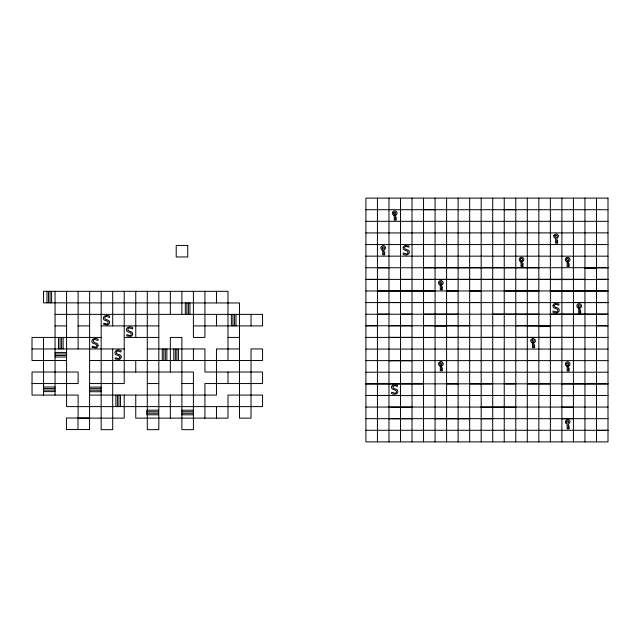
<?xml version="1.0" encoding="UTF-8"?>
<svg xmlns="http://www.w3.org/2000/svg" width="640" height="640" viewBox="0 0 640 640"><rect width="100%" height="100%" fill="white"/><g stroke="black" fill="none" stroke-linecap="round" stroke-linejoin="round"><path stroke-width="0.96" d="M393.792 212.672L394.184 212.288A1.112 1.112 0 0 1 395.264 212.288L395.656 212.672A1.008 1.008 0 0 1 395.656 213.712L395.264 214.088A1.112 1.112 0 0 1 394.184 214.088L393.792 213.712M382.264 247.424L382.656 247.048A1.112 1.112 0 0 1 383.736 247.048L384.128 247.424A1.008 1.008 0 0 1 384.128 248.464L383.736 248.848A1.112 1.112 0 0 1 382.656 248.848L382.264 248.464M395.248 215.424C397.272 215.128 397.768 212.104 395.912 211.2A2.456 2.456 0 0 0 393.528 211.2C391.432 212.232 392.424 215.632 394.72 215.488M522.056 261.848C524.088 261.552 524.584 258.536 522.728 257.624A2.456 2.456 0 0 0 520.344 257.624C518.24 258.656 519.24 262.064 521.536 261.92M568.176 261.848C570.2 261.552 570.696 258.536 568.84 257.624A2.456 2.456 0 0 0 566.456 257.624C564.6 258.536 565.096 261.552 567.128 261.848M441.36 285.104C443.392 284.808 443.888 281.784 442.032 280.88A2.456 2.456 0 0 0 439.648 280.88C437.544 281.912 438.536 285.312 440.84 285.168M579.704 308.248C581.728 307.944 582.224 304.928 580.368 304.016A2.456 2.456 0 0 0 577.984 304.016C576.128 304.928 576.632 307.944 578.656 308.248M533.584 343.088C535.616 342.784 536.112 339.768 534.256 338.856A2.456 2.456 0 0 0 531.872 338.856C530.016 339.768 530.512 342.784 532.544 343.088M441.36 366.16C443.392 365.864 443.888 362.84 442.032 361.936A2.456 2.456 0 0 0 439.648 361.936C437.544 362.968 438.536 366.368 440.84 366.224M568.176 366.328C570.2 366.032 570.696 363.008 568.84 362.104A2.456 2.456 0 0 0 566.456 362.104C564.6 363.008 565.096 366.032 567.128 366.328M423.544 209.64L435.072 209.64M504.24 209.64L515.776 209.64M365.904 209.72L608 209.72M365.904 221.328L608 221.336M365.904 232.936L608 232.864M365.904 244.56L608 244.56M365.904 256.152L608 256.176M365.904 267.76L608 267.704M377.432 267.784L388.96 267.784M423.544 267.784L538.832 267.784M584.944 267.784L608 267.784M584.944 268.04L596.472 268.04M608 279.312L596.472 279.368L608 279.4M388.96 279.4L365.904 279.4L584.944 279.368L423.544 279.4M400.488 279.4L412.016 279.4M550.36 279.568L573.416 279.568M584.944 279.568L596.472 279.568M365.904 290.976L608 290.928M377.432 291.016L435.072 291.016M446.6 291.016L458.128 291.016M469.656 291.016L481.184 291.016M504.24 291.016L538.832 291.016M550.36 291.096L608 291.016M377.432 302.544L400.488 302.544M412.016 302.544L435.072 302.544M446.6 302.544L458.128 302.544M469.656 302.544L481.184 302.544M504.24 302.544L538.832 302.544M573.416 302.544L584.944 302.544M596.472 302.544L608 302.544M365.904 302.584L608 302.624M377.432 314.152L388.96 314.152M400.488 314.152L412.016 314.152M423.544 314.152L458.128 314.152M492.712 314.152L538.832 314.152M550.36 314.152L608 314.152L365.904 314.24M55.056 314.376L262.568 314.376L262.568 325.904L193.4 325.904M227.984 314.496L239.512 314.496M377.432 325.768L365.904 325.768L608 325.808L596.472 325.768M388.96 325.768L412.016 325.768M423.544 325.68L469.656 325.768M515.776 325.768L527.304 325.768M550.36 325.768L538.832 325.768L538.832 198.112M55.056 325.904L66.584 325.904M78.112 325.904L89.64 325.904M101.168 325.904L158.816 325.904M435.072 325.936L446.6 325.936M527.304 325.936L550.36 326.024M388.96 337.384L412.016 337.384M446.6 337.384L469.656 337.384M481.184 337.384L504.24 337.384M515.776 337.384L573.416 337.384M101.168 337.432L32 337.432L32 360.488L66.584 360.488M124.224 337.432L158.816 337.432M227.984 337.432L239.512 337.432M365.904 337.416L608 337.416M412.016 337.552L435.072 337.552M538.832 337.552L550.36 337.552M32 348.96L124.224 348.96M147.288 348.96L204.928 348.96L204.928 372.024L262.568 372.024L262.568 383.552L204.928 383.552L204.928 418.136M239.512 348.96L216.456 348.96L216.456 395.08L89.64 395.08M365.904 349.08L608 349.08M55.056 352.424L66.584 352.424M55.056 353.96L66.584 353.96M55.056 355.496L66.584 355.496M55.056 357.032L66.584 357.032M89.64 360.488L262.568 360.488L262.568 348.96L251.04 348.96L251.04 418.136L239.512 418.136L239.512 302.968L43.528 302.848L43.528 291.32L227.984 291.32L227.984 360.488M527.304 360.52L538.832 360.52M365.904 360.608L608 360.632M388.96 360.776L412.016 360.776M89.64 372.024L193.4 372.024L193.4 429.664L181.872 429.664L181.872 337.432L170.344 337.432L170.344 372.024M365.904 372.24L608 372.224M32.04 383.552L78.112 383.552L78.112 372.024L32.04 372.024L32.04 395.08L78.112 395.08L78.112 418.136L124.224 418.136L124.224 395.08M89.64 383.552L124.224 383.552L124.224 291.32M147.288 383.552L158.816 383.552M181.872 383.552L193.4 383.552M365.904 383.848L608 383.848M365.904 383.92L423.544 383.92M446.6 383.92L458.128 383.92M469.656 383.92L492.712 383.92M504.24 383.92L515.776 383.92M527.304 383.92L550.36 383.92M561.888 383.92L608 383.92M43.528 387.008L55.056 387.008M89.64 387.12L101.168 387.12M43.528 388.544L55.056 388.544M89.64 388.656L101.168 388.656M43.528 390.08L55.056 390.08M89.64 390.2L101.168 390.2M43.528 391.616L55.056 391.616M89.64 391.736L101.168 391.736M365.904 395.448L400.488 395.448M412.016 395.456L608 395.456M377.432 395.528L388.96 395.528M400.488 395.616L423.544 395.528M435.072 395.528L458.128 395.528M469.656 395.528L481.184 395.528M515.776 395.528L527.304 395.528M550.36 395.528L573.416 395.528M561.888 395.704L573.416 395.704M365.904 407.064L608 407.064M388.96 407.144L412.016 407.144M481.184 407.144L515.776 407.144M561.888 407.232L573.416 407.144M181.872 410.192L193.4 410.192M146.976 411.728L158.504 411.728M181.872 411.728L193.4 411.728M146.976 413.264L158.504 413.264M181.872 413.264L193.4 413.264M181.872 414.808L193.4 414.808M89.568 418.016L66.432 418.016L66.432 429.544L89.568 429.544L89.64 291.32M365.904 418.672L608 418.672M388.96 418.76L412.016 418.76M435.072 418.76L469.656 418.76M481.184 418.76L492.712 418.76M561.888 418.76L573.416 418.76M365.904 430.28L608 430.28M596.472 430.36L608 430.36M383.192 250.248C380.896 250.392 379.904 246.984 382 245.952A2.456 2.456 0 0 1 384.384 245.952C387.672 248.04 383.096 249.784 383.72 251.928L384.728 251.928L384.728 252.92L383.72 252.92L383.72 253.84L384.728 253.84L384.728 254.832L382.672 254.832L382.672 250.176M596.472 198.112L596.472 441.888M584.944 198.112L584.944 441.888M579.704 307.608L579.704 309.992L580.712 309.992L580.712 310.984L579.704 310.984L579.704 311.904L580.712 311.904L580.712 312.904L578.656 312.904L578.656 307.608M573.416 198.112L573.416 441.888M568.176 261.216L568.176 263.6L569.184 263.6L569.184 264.592L568.176 264.592L568.176 265.512L569.184 265.512L569.184 266.504L567.128 266.504L567.128 261.216M568.176 365.688L568.176 368.08L569.184 368.08L569.184 369.072L568.176 369.072L568.176 369.992L569.184 369.992L569.184 370.984L567.128 370.984L567.128 365.688M561.888 198.112L561.888 279.368M561.888 279.568L561.888 441.888M550.36 198.112L550.36 441.888M538.832 325.936L538.832 441.888M533.584 342.448L533.584 344.832L534.6 344.832L534.6 345.824L533.584 345.824L533.584 346.744L534.6 346.744L534.6 347.744L532.544 347.744L532.544 342.448M527.304 198.112L527.304 441.888M522.056 261.216L522.056 263.6L523.072 263.6L523.072 264.592L522.056 264.592L522.056 265.512L523.072 265.512L523.072 266.504L521.016 266.504L521.016 261.216M515.776 198.112L515.776 441.888M504.24 198.112L504.24 441.888M492.712 198.112L492.712 441.888M481.184 198.112L481.184 441.888M469.656 198.112L469.656 441.888M458.128 198.112L458.128 441.888M446.6 198.112L446.6 441.888M441.36 365.52L441.36 367.912L442.376 367.912L442.376 368.904L441.36 368.904L441.36 369.824L442.376 369.824L442.376 370.816L440.312 370.816L440.312 365.52M435.072 198.112L435.072 441.888M423.544 198.112L423.544 441.888M412.016 198.112L412.016 441.888M400.488 198.112L400.488 360.632M400.488 360.776L400.488 441.888M395.248 214.784L395.248 217.176L396.256 217.176L396.256 218.168L395.248 218.168L395.248 219.088L396.256 219.088L396.256 220.08L394.2 220.08L394.2 214.784M388.96 198.112L388.96 441.888M377.432 198.112L377.432 441.888M251.04 314.376L251.04 325.904M235.976 314.376L235.976 325.904M234.44 314.376L234.44 325.904M232.904 314.376L232.904 325.904M231.368 314.376L231.368 325.904M227.984 372.024L227.984 383.552M216.456 291.32L216.456 302.848M216.456 314.376L216.456 325.904M216.456 406.608L216.456 418.136M204.928 291.32L204.928 337.432L193.4 337.432L193.4 291.32M193.4 348.96L193.4 360.488M189.936 302.848L189.936 314.376M188.4 302.848L188.4 314.376M186.864 302.848L186.864 314.376M185.328 302.848L185.328 314.376M181.872 291.32L181.872 314.376M178.408 348.96L178.408 360.488M176.872 348.96L176.872 360.488M175.336 348.96L175.336 360.488M173.8 348.96L173.8 360.488M170.344 291.32L170.344 314.376M170.344 395.08L170.344 418.136M166.88 348.96L166.88 360.488M165.344 348.96L165.344 360.488M163.808 348.96L163.808 360.488M162.272 348.96L162.272 360.488M158.816 291.32L158.816 429.664L147.288 429.664L147.288 291.32M135.76 291.32L135.76 337.432M135.76 360.488L135.76 372.024M135.76 395.08L135.76 418.136L227.984 418.136L227.984 395.08L262.568 395.08L262.568 406.608L66.584 406.608L66.584 291.32M120.504 395.08L120.504 406.608M118.96 395.08L118.96 406.608M117.424 395.08L117.424 406.608M115.888 395.08L115.888 406.608M112.696 291.32L112.696 325.904M112.696 348.96L112.696 429.664L101.168 429.664L101.168 291.32M78.112 291.32L78.112 348.96M78.04 418.016L77.96 429.544M63.128 337.432L63.128 348.96M61.592 337.432L61.592 348.96M60.056 337.432L60.056 348.96M58.512 337.432L58.512 348.96M55.056 291.32L55.056 395.08M51.6 291.32L51.6 302.848M50.064 291.32L50.064 302.848M48.528 291.32L48.528 302.848M46.984 291.32L46.984 302.848M43.568 372.024L43.568 395.08M43.528 337.432L43.528 372.024M43.528 383.552L43.528 395.08M393.928 213.712A1.008 1.008 0 0 1 393.928 212.672M382.4 248.464A1.008 1.008 0 0 1 382.4 247.424M98.088 345.432L97.592 346.92A2.96 2.96 0 0 1 96.208 347.896L92.2 347.488C91.368 344.12 95.52 348.992 96.672 346.16C97.48 342.832 91.472 344.704 91.84 341.28C91.928 338.152 96.048 337.904 98.152 339.192C99.016 342.712 94.496 337.432 93.256 340.464C92.424 343.8 98.48 341.968 98.088 345.432M109.616 322.376L109.12 323.864A2.96 2.96 0 0 1 107.736 324.84L103.728 324.432C102.896 321.064 107.048 325.936 108.2 323.104C109.008 319.776 103 321.648 103.368 318.224C103.456 315.096 107.576 314.848 109.68 316.136C110.544 319.656 106.024 314.376 104.784 317.4C103.952 320.744 110.008 318.912 109.616 322.376M121.144 356.96L120.648 358.448A2.96 2.96 0 0 1 119.264 359.424L115.256 359.024C114.424 355.656 118.576 360.52 119.728 357.688C120.536 354.368 114.528 356.232 114.896 352.816C114.984 349.68 119.104 349.432 121.208 350.728C122.072 354.24 117.552 348.96 116.312 351.992C115.48 355.328 121.536 353.496 121.144 356.96M132.672 333.904L132.176 335.392A2.96 2.96 0 0 1 130.792 336.368L126.784 335.96C125.952 332.592 130.112 337.464 131.256 334.632C132.064 331.304 126.056 333.176 126.424 329.752C126.512 326.624 130.632 326.376 132.736 327.664C133.632 331.184 129.048 325.896 127.84 328.928C127.008 332.272 133.064 330.44 132.672 333.904M403.208 247.464C402.08 251.384 408.784 249.584 407.984 252.984C406.744 256.008 402.224 250.728 403.088 254.248C405.192 255.536 409.312 255.288 409.4 252.16C409.768 248.736 403.76 250.608 404.568 247.28C405.72 244.448 409.872 249.32 409.04 245.952L405.032 245.544A2.96 2.96 0 0 0 403.648 246.52L403.208 247.464M391.68 386.736C390.552 390.656 397.256 388.856 396.456 392.256C395.224 395.272 390.816 390.024 391.56 393.52C393.664 394.808 397.784 394.56 397.872 391.432C398.24 388.008 392.232 389.88 393.04 386.56C394.184 383.72 398.344 388.592 397.512 385.224L393.504 384.816A2.96 2.96 0 0 0 392.12 385.792L391.68 386.736M553.08 305.448C551.952 309.368 558.656 307.568 557.856 310.96C556.616 313.984 552.208 308.736 552.952 312.224C555.056 313.52 559.184 313.264 559.272 310.136C559.64 306.712 553.624 308.584 554.44 305.264C555.584 302.432 559.744 307.296 558.904 303.928L554.904 303.52A2.96 2.96 0 0 0 553.52 304.496L553.08 305.448M553.816 235.736L554.056 237.48L555.6 238.568L555.6 243.224L557.656 243.224L557.656 242.232L556.648 242.232L556.648 241.312L557.656 241.312L557.656 240.312L556.648 240.312C556.024 238.176 560.592 236.424 557.312 234.336A2.456 2.456 0 0 0 554.928 234.336L553.816 235.736M565.344 421.4L565.584 423.144L567.128 424.224L567.128 428.88L569.184 428.88L569.184 427.888L568.176 427.888L568.176 426.968L569.184 426.968L569.184 425.976L568.176 425.976C567.552 423.832 572.12 422.08 568.84 420A2.456 2.456 0 0 0 566.456 420L565.344 421.4M440.072 282.136L439.904 282.352A1.008 1.008 0 0 0 439.904 283.392L440.296 283.768A1.112 1.112 0 0 0 441.376 283.768L441.768 283.392A1.008 1.008 0 0 0 441.768 282.352L441.376 281.968A1.112 1.112 0 0 0 440.296 281.968L440.072 282.136M520.776 258.88L520.6 259.096A1.008 1.008 0 0 0 520.6 260.136L521 260.52A1.112 1.112 0 0 0 522.072 260.52L522.472 260.136A1.008 1.008 0 0 0 522.472 259.096L522.072 258.712A1.112 1.112 0 0 0 521 258.712L520.776 258.88M440.072 363.192L439.904 363.408A1.008 1.008 0 0 0 439.904 364.448L440.296 364.824A1.112 1.112 0 0 0 441.376 364.824L441.768 364.448A1.008 1.008 0 0 0 441.768 363.408L441.376 363.024A1.112 1.112 0 0 0 440.296 363.024L440.072 363.192M555.36 235.6L555.192 235.808A1.008 1.008 0 0 0 555.192 236.848L555.584 237.232A1.112 1.112 0 0 0 556.664 237.232L557.056 236.848A1.008 1.008 0 0 0 557.056 235.808L556.664 235.432A1.112 1.112 0 0 0 555.584 235.432L555.36 235.6M566.888 258.88L566.72 259.096A1.008 1.008 0 0 0 566.72 260.136L567.112 260.52A1.112 1.112 0 0 0 568.192 260.52L568.584 260.136A1.008 1.008 0 0 0 568.584 259.096L568.192 258.712A1.112 1.112 0 0 0 567.112 258.712L566.888 258.88M532.304 340.112L532.128 340.328A1.008 1.008 0 0 0 532.128 341.368L532.528 341.752A1.112 1.112 0 0 0 533.6 341.752L534 341.368A1.008 1.008 0 0 0 534 340.328L533.608 339.952A1.112 1.112 0 0 0 532.528 339.952L532.304 340.112M578.416 305.272L578.248 305.488A1.008 1.008 0 0 0 578.248 306.528L578.64 306.912A1.112 1.112 0 0 0 579.72 306.912L580.112 306.528A1.008 1.008 0 0 0 580.112 305.488L579.72 305.112A1.112 1.112 0 0 0 578.64 305.112L578.416 305.272M566.888 363.36L566.72 363.576A1.008 1.008 0 0 0 566.72 364.616L567.112 364.992A1.112 1.112 0 0 0 568.192 364.992L568.584 364.616A1.008 1.008 0 0 0 568.584 363.576L568.192 363.192A1.112 1.112 0 0 0 567.112 363.192L566.888 363.36M566.888 421.256L566.72 421.472A1.008 1.008 0 0 0 566.72 422.512L567.112 422.888A1.112 1.112 0 0 0 568.192 422.888L568.584 422.512A1.008 1.008 0 0 0 568.584 421.472L568.192 421.088A1.112 1.112 0 0 0 567.112 421.088L566.888 421.256M608 198.112L365.904 198.112L365.904 441.888L608 441.888L608 198.112M187.744 245.44L176.216 245.44L176.216 256.968L187.744 256.968L187.744 245.44M441.36 284.464L440.312 284.464L440.312 289.76L442.376 289.76L442.376 288.768L441.36 288.768L441.36 287.848L442.376 287.848L442.376 286.856L441.36 286.856L441.36 284.464M158.504 410.192L146.976 410.192L146.976 414.808L158.504 414.808L158.504 410.192"/></g></svg>
